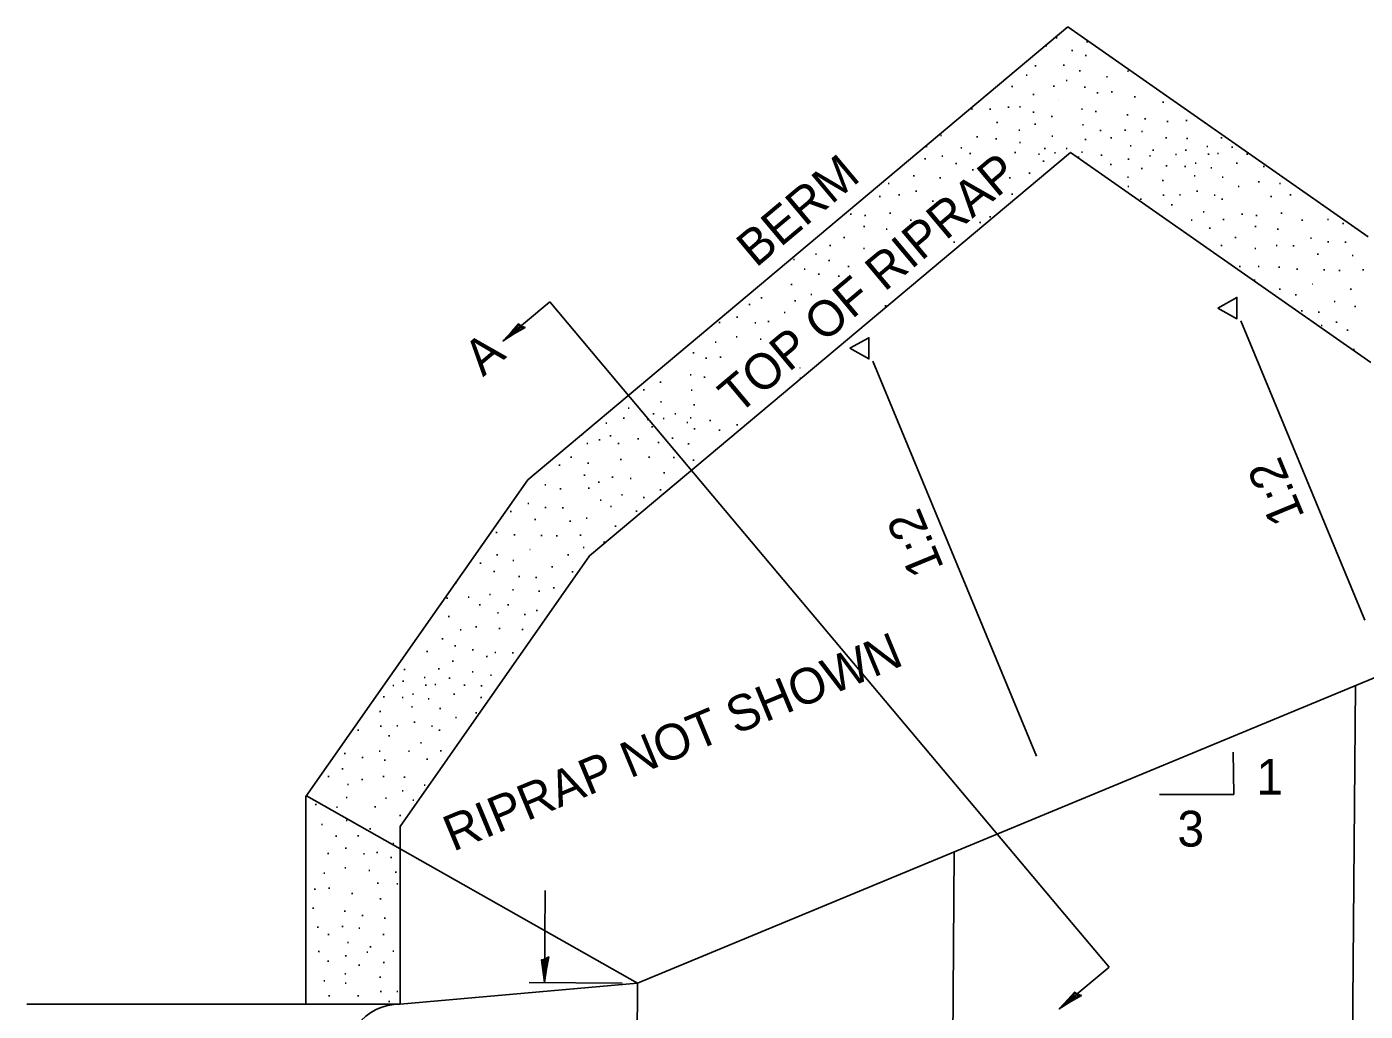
# Model space of a CAD drawing. Extents: x 99735 to 110633, y 79090 to 87272.
# Drawn here: x 106305.9 to 106567.6, y 84685.3 to 84877.8 of the extents above; entities that cross this region are included whole.
import ezdxf

# ---------------------------------------------------------------- set-up
doc = ezdxf.new("R2010")
doc.units = 0
doc.layers.add('Sheets_General Details', color=7, linetype='Continuous')

msp = doc.modelspace()

# ---------------------------------------------------------------- linework, layer by layer
at = {"layer": 'Sheets_General Details'}
for p, q in [((106509.47, 84877.79), (106403.86, 84789.17)), ((106568.18, 84836.68), (106509.47, 84877.79)), ((106505.1, 84874.09), (106505.34, 84874.09)), ((106507.18, 84875.61), (106507.42, 84875.61)), ((106513.14, 84874.87), (106513.38, 84874.87)), ((106510.2, 84873.13), (106510.44, 84873.13)), ((106512.88, 84872.15), (106513.12, 84872.15)), ((106503.04, 84870.13), (106503.28, 84870.13)), ((106508.56, 84870.29), (106508.8, 84870.29)), ((106511.68, 84869.17), (106511.92, 84869.17)), ((106521.12, 84869.09), (106521.36, 84869.09)), ((106498.48, 84866.11), (106498.72, 84866.11)), ((106501.3, 84868.31), (106501.54, 84868.31)), ((106506.64, 84866.15), (106506.88, 84866.15)), ((106509.12, 84867.27), (106509.36, 84867.27)), ((106517.02, 84868.03), (106517.26, 84868.03)), ((106502.64, 84864.55), (106502.88, 84864.55)), ((106512.68, 84865.97), (106512.92, 84865.97)), ((106515.16, 84864.89), (106515.4, 84864.89)), ((106517.94, 84865.09), (106518.18, 84865.09)), ((106522.44, 84864.09), (106522.68, 84864.09)), ((106490.62, 84861.67), (106490.86, 84861.67)), ((106494.16, 84861.67), (106494.4, 84861.67)), ((106497.76, 84862.05), (106498, 84862.05)), ((106500, 84862.15), (106500.24, 84862.15)), ((106502.66, 84861.11), (106502.9, 84861.11)), ((106512.12, 84861.67), (106512.36, 84861.67)), ((106514.84, 84861.21), (106515.08, 84861.21)), ((106528, 84863.05), (106528.24, 84863.05)), ((106495.52, 84859.05), (106495.76, 84859.05)), ((106502.98, 84858.73), (106503.22, 84858.73)), ((106506.24, 84860.23), (106506.48, 84860.23)), ((106512.32, 84858.63), (106512.56, 84858.63)), ((106521.02, 84860.59), (106521.26, 84860.59)), ((106524.48, 84859.77), (106524.72, 84859.77)), ((106528.86, 84859.25), (106529.1, 84859.25)), ((106532.56, 84859.43), (106532.8, 84859.43)), ((106484.56, 84856.51), (106484.8, 84856.51)), ((106491.62, 84856.25), (106491.86, 84856.25)), ((106495.34, 84855.89), (106495.58, 84855.89)), ((106499.88, 84857.57), (106500.12, 84857.57)), ((106506.32, 84856.37), (106506.56, 84856.37)), ((106512.8, 84855.75), (106513.04, 84855.75)), ((106515.76, 84857.51), (106516, 84857.51)), ((106517.84, 84856.05), (106518.08, 84856.05)), ((106520.56, 84857.59), (106520.8, 84857.59)), ((106523.86, 84857.31), (106524.1, 84857.31)), ((106528.6, 84856.05), (106528.84, 84856.05)), ((106532.68, 84855.95), (106532.92, 84855.95)), ((106539.42, 84856.05), (106539.66, 84856.05)), ((106415.95, 84774.3), (106510.02, 84853.23)), ((106481.72, 84854.39), (106481.96, 84854.39)), ((106488.54, 84854.09), (106488.78, 84854.09)), ((106490.24, 84853.01), (106490.48, 84853.01)), ((106499.06, 84853.19), (106499.3, 84853.19)), ((106500, 84855.13), (106500.24, 84855.13)), ((106503.72, 84852.89), (106503.96, 84852.89)), ((106504.84, 84854.01), (106505.08, 84854.01)), ((106506.84, 84853.13), (106507.08, 84853.13)), ((106509.12, 84854.01), (106509.36, 84854.01)), ((106510.02, 84853.23), (106568.72, 84812.12)), ((106512.12, 84853.27), (106512.36, 84853.27)), ((106521.64, 84854.51), (106521.88, 84854.51)), ((106526.04, 84853.65), (106526.28, 84853.65)), ((106532.44, 84853.65), (106532.68, 84853.65)), ((106536.64, 84854.39), (106536.88, 84854.39)), ((106536.86, 84852.89), (106537.1, 84852.89)), ((106538.72, 84853.01), (106538.96, 84853.01)), ((106541.48, 84854.25), (106541.72, 84854.25)), ((106544.44, 84852.89), (106544.68, 84852.89)), ((106481.48, 84851.99), (106481.72, 84851.99)), ((106484.82, 84852.51), (106485.06, 84852.51)), ((106487.5, 84851.03), (106487.74, 84851.03)), ((106495.64, 84852.21), (106495.88, 84852.21)), ((106504.6, 84851.51), (106504.84, 84851.51)), ((106511.48, 84852.31), (106511.72, 84852.31)), ((106515.92, 84852.71), (106516.16, 84852.71)), ((106517.78, 84850.85), (106518.02, 84850.85)), ((106521.22, 84851.89), (106521.46, 84851.89)), ((106525.42, 84852.57), (106525.66, 84852.57)), ((106528.64, 84850.59), (106528.88, 84850.59)), ((106530.5, 84852.81), (106530.74, 84852.81)), ((106532.32, 84850.49), (106532.56, 84850.49)), ((106534.36, 84851.13), (106534.6, 84851.13)), ((106542.38, 84851.15), (106542.62, 84851.15)), ((106547.68, 84850.47), (106547.92, 84850.47)), ((106479.24, 84848.63), (106479.48, 84848.63)), ((106484.4, 84848.27), (106484.64, 84848.27)), ((106490.8, 84849.83), (106491.04, 84849.83)), ((106496.46, 84849.71), (106496.7, 84849.71)), ((106498.02, 84848.23), (106498.26, 84848.23)), ((106501.86, 84849.15), (106502.1, 84849.15)), ((106521.12, 84848.35), (106521.36, 84848.35)), ((106523.84, 84850.07), (106524.08, 84850.07)), ((106527.92, 84847.71), (106528.16, 84847.71)), ((106534.16, 84848.63), (106534.4, 84848.63)), ((106537.42, 84850.23), (106537.66, 84850.23)), ((106539.64, 84848.35), (106539.88, 84848.35)), ((106474.32, 84847.17), (106474.56, 84847.17)), ((106479.7, 84845.65), (106479.94, 84845.65)), ((106498.48, 84845.07), (106498.72, 84845.07)), ((106521.18, 84846.53), (106521.42, 84846.53)), ((106534.64, 84845.65), (106534.88, 84845.65)), ((106542.76, 84846.53), (106543, 84846.53)), ((106546.7, 84847.45), (106546.94, 84847.45)), ((106550.84, 84847.17), (106551.08, 84847.17)), ((106472.58, 84844.63), (106472.82, 84844.63)), ((106476.36, 84844.93), (106476.6, 84844.93)), ((106482.96, 84843.69), (106483.2, 84843.69)), ((106523.64, 84844.07), (106523.88, 84844.07)), ((106528.04, 84844.87), (106528.28, 84844.87)), ((106529.68, 84842.95), (106529.92, 84842.95)), ((106531.28, 84844.93), (106531.52, 84844.93)), ((106538.06, 84844.85), (106538.3, 84844.85)), ((106539.54, 84844.05), (106539.78, 84844.05)), ((106549.1, 84844.63), (106549.34, 84844.63)), ((106552.88, 84844.93), (106553.12, 84844.93)), ((106466.92, 84841.13), (106467.16, 84841.13)), ((106469.72, 84840.89), (106469.96, 84840.89)), ((106474.62, 84841.35), (106474.86, 84841.35)), ((106478.64, 84839.97), (106478.88, 84839.97)), ((106494.16, 84840.63), (106494.4, 84840.63)), ((106533.56, 84839.97), (106533.8, 84839.97)), ((106535.92, 84841.63), (106536.16, 84841.63)), ((106539.78, 84840.07), (106540.02, 84840.07)), ((106543.44, 84841.13), (106543.68, 84841.13)), ((106546.24, 84840.89), (106546.48, 84840.89)), ((106551.14, 84841.35), (106551.38, 84841.35)), ((106555.16, 84839.97), (106555.4, 84839.97)), ((106560.22, 84840.11), (106560.46, 84840.11)), ((106469.54, 84838.73), (106469.78, 84838.73)), ((106473.92, 84838.21), (106474.16, 84838.21)), ((106492.2, 84839.51), (106492.44, 84839.51)), ((106537.12, 84838.41), (106537.36, 84838.41)), ((106546.06, 84838.73), (106546.3, 84838.73)), ((106550.44, 84838.21), (106550.68, 84838.21)), ((106563.2, 84839.35), (106563.44, 84839.35)), ((106462.9, 84835.01), (106463.14, 84835.01)), ((106465.64, 84836.55), (106465.88, 84836.55)), ((106487.12, 84835.67), (106487.36, 84835.67)), ((106539.42, 84835.01), (106539.66, 84835.01)), ((106542.16, 84836.55), (106542.4, 84836.55)), ((106550.2, 84835.01), (106550.44, 84835.01)), ((106553.48, 84834.95), (106553.72, 84834.95)), ((106556.9, 84836.47), (106557.14, 84836.47)), ((106560.28, 84835.71), (106560.52, 84835.71)), ((106563.64, 84835.67), (106563.88, 84835.67)), ((106455.8, 84832.25), (106456.04, 84832.25)), ((106460.12, 84833.35), (106460.36, 84833.35)), ((106462.7, 84832.07), (106462.94, 84832.07)), ((106469.5, 84834.45), (106469.74, 84834.45)), ((106546.02, 84834.45), (106546.26, 84834.45)), ((106558.24, 84833.35), (106558.48, 84833.35)), ((106565.06, 84833.05), (106565.3, 84833.05)), ((106457.9, 84830.37), (106458.14, 84830.37)), ((106460.68, 84829.43), (106460.92, 84829.43)), ((106466.46, 84830.89), (106466.7, 84830.89)), ((106542.98, 84830.89), (106543.22, 84830.89)), ((106546.68, 84830.89), (106546.92, 84830.89)), ((106550.66, 84830.79), (106550.9, 84830.79)), ((106554.2, 84830.39), (106554.44, 84830.39)), ((106559.48, 84830.23), (106559.72, 84830.23)), ((106562.46, 84830.15), (106562.7, 84830.15)), ((106567.12, 84830.27), (106567.36, 84830.27)), ((106455.32, 84827.41), (106455.56, 84827.41)), ((106464.56, 84829.03), (106464.8, 84829.03)), ((106545.86, 84828.21), (106546.1, 84828.21)), ((106449.46, 84824.79), (106449.7, 84824.79)), ((106456.04, 84824.17), (106456.28, 84824.17)), ((106459.2, 84825.43), (106459.44, 84825.43)), ((106550.8, 84826.47), (106551.04, 84826.47)), ((106553.96, 84825.35), (106554.2, 84825.35)), ((106564.68, 84826.47), (106564.92, 84826.47)), ((106399.03, 84816.35), (106408.18, 84824.03)), ((106408.18, 84824.03), (106416.34, 84814.3)), ((106447.12, 84823.45), (106447.36, 84823.45)), ((106453.98, 84821.93), (106454.22, 84821.93)), ((106473.7, 84823.19), (106473.94, 84823.19)), ((106555.12, 84822.21), (106555.36, 84822.21)), ((106558.44, 84822.01), (106558.68, 84822.01)), ((106561.54, 84824.07), (106561.78, 84824.07)), ((106565.52, 84823.11), (106565.76, 84823.11)), ((106441.26, 84819.97), (106441.5, 84819.97)), ((106444.7, 84821.01), (106444.94, 84821.01)), ((106448.24, 84819.91), (106448.48, 84819.91)), ((106450.84, 84820.13), (106451.08, 84820.13)), ((106567.54, 84761.74), (106543.28, 84820.27)), ((106559, 84819.35), (106559.24, 84819.35)), ((106561.88, 84820.01), (106562.12, 84820.01)), ((106444.6, 84817.17), (106444.84, 84817.17)), ((106449.3, 84816.67), (106449.54, 84816.67)), ((106564.06, 84818.47), (106564.3, 84818.47)), ((106416.34, 84814.3), (106510.18, 84702.64)), ((106436.16, 84814.05), (106436.4, 84814.05)), ((106440.5, 84816.11), (106440.74, 84816.11)), ((106565.26, 84814.65), (106565.5, 84814.65)), ((106425.33, 84690.75), (106718.27, 84812.16)), ((106438.64, 84812.97), (106438.88, 84812.97)), ((106441.42, 84813.17), (106441.66, 84813.17)), ((106457.09, 84811.07), (106457.12, 84811.07)), ((106503.35, 84735.14), (106471.33, 84812.41)), ((106435.6, 84809.75), (106435.84, 84809.75)), ((106438.32, 84809.29), (106438.56, 84809.29)), ((106457.04, 84809.09), (106457.28, 84809.09)), ((106426.46, 84806.81), (106426.7, 84806.81)), ((106429.72, 84808.31), (106429.96, 84808.31)), ((106435.8, 84806.71), (106436.04, 84806.71)), ((106423.48, 84803.21), (106423.72, 84803.21)), ((106429.8, 84804.45), (106430.04, 84804.45)), ((106436.28, 84803.83), (106436.52, 84803.83)), ((106422.54, 84801.27), (106422.78, 84801.27)), ((106427.2, 84800.97), (106427.44, 84800.97)), ((106428.32, 84802.09), (106428.56, 84802.09)), ((106430.32, 84801.21), (106430.56, 84801.21)), ((106432.6, 84802.09), (106432.84, 84802.09)), ((106435.6, 84801.35), (106435.84, 84801.35)), ((106439.4, 84800.79), (106439.64, 84800.79)), ((106419.12, 84800.29), (106419.36, 84800.29)), ((106428.08, 84799.59), (106428.32, 84799.59)), ((106434.96, 84800.39), (106435.2, 84800.39)), ((106436.36, 84799.19), (106436.6, 84799.19)), ((106441.26, 84798.93), (106441.5, 84798.93)), ((106444.7, 84799.97), (106444.94, 84799.97)), ((106414.28, 84797.91), (106414.52, 84797.91)), ((106415.4, 84796.31), (106415.64, 84796.31)), ((106417.76, 84796.99), (106418, 84796.99)), ((106419.94, 84797.79), (106420.18, 84797.79)), ((106421.5, 84796.31), (106421.74, 84796.31)), ((106425.34, 84797.23), (106425.58, 84797.23)), ((106429.32, 84796.49), (106429.56, 84796.49)), ((106432.04, 84797.33), (106432.28, 84797.33)), ((106435.16, 84796.21), (106435.4, 84796.21)), ((106412.22, 84793.61), (106412.46, 84793.61)), ((106421.96, 84793.15), (106422.2, 84793.15)), ((106427.48, 84793.61), (106427.72, 84793.61)), ((106432.3, 84793.57), (106432.54, 84793.57)), ((106436.16, 84793.01), (106436.4, 84793.01)), ((106409.94, 84792.07), (106410.18, 84792.07)), ((106414.84, 84790.09), (106415.08, 84790.09)), ((106415.56, 84792.47), (106415.8, 84792.47)), ((106430.44, 84790.59), (106430.68, 84790.59)), ((106403.86, 84789.17), (106360.5, 84727.24)), ((106407.18, 84788.19), (106407.42, 84788.19)), ((106415.68, 84787.59), (106415.92, 84787.59)), ((106417.64, 84788.71), (106417.88, 84788.71)), ((106420.3, 84789.71), (106420.54, 84789.71)), ((106423.88, 84789.43), (106424.12, 84789.43)), ((106410.16, 84787.43), (106410.4, 84787.43)), ((106418, 84785.19), (106418.24, 84785.19)), ((106422.18, 84786.29), (106422.42, 84786.29)), ((106426.46, 84785.77), (106426.7, 84785.77)), ((106429.72, 84787.27), (106429.96, 84787.27)), ((106400.44, 84783.03), (106400.68, 84783.03)), ((106403.86, 84784.55), (106404.1, 84784.55)), ((106407.24, 84783.79), (106407.48, 84783.79)), ((106410.6, 84783.75), (106410.84, 84783.75)), ((106420.02, 84783.97), (106420.26, 84783.97)), ((106425, 84783.09), (106425.24, 84783.09)), ((106405.2, 84781.43), (106405.44, 84781.43)), ((106412.02, 84781.13), (106412.26, 84781.13)), ((106415.26, 84781.69), (106415.5, 84781.69)), ((106420.9, 84780.13), (106421.14, 84780.13)), ((106397.62, 84778.87), (106397.86, 84778.87)), ((106401.16, 84778.47), (106401.4, 84778.47)), ((106406.44, 84778.31), (106406.68, 84778.31)), ((106409.42, 84778.23), (106409.66, 84778.23)), ((106414.08, 84778.35), (106414.32, 84778.35)), ((106418.68, 84777.01), (106418.92, 84777.01)), ((106397.76, 84774.55), (106398, 84774.55)), ((106411.64, 84774.55), (106411.88, 84774.55)), ((106414.68, 84775.97), (106414.92, 84775.97)), ((106378.93, 84721.43), (106415.95, 84774.3)), ((106394.52, 84772.87), (106394.76, 84772.87)), ((106400.92, 84773.43), (106401.16, 84773.43)), ((106408.5, 84772.15), (106408.74, 84772.15)), ((106397.18, 84771.27), (106397.42, 84771.27)), ((106402.08, 84770.29), (106402.32, 84770.29)), ((106405.4, 84770.09), (106405.64, 84770.09)), ((106412.48, 84771.19), (106412.72, 84771.19)), ((106396.36, 84766.79), (106396.6, 84766.79)), ((106400.86, 84767.69), (106401.1, 84767.69)), ((106405.96, 84767.43), (106406.2, 84767.43)), ((106408.84, 84768.09), (106409.08, 84768.09)), ((106387.98, 84766.03), (106388.22, 84766.03)), ((106392.2, 84766.25), (106392.44, 84766.25)), ((106394.36, 84764.75), (106394.6, 84764.75)), ((106399.92, 84764.73), (106400.16, 84764.73)), ((106388.32, 84762.45), (106388.56, 84762.45)), ((106397.94, 84763.17), (106398.18, 84763.17)), ((106403.18, 84762.85), (106403.42, 84762.85)), ((106405.52, 84763.61), (106405.76, 84763.61)), ((106390.64, 84759.89), (106390.88, 84759.89)), ((106393.64, 84760.47), (106393.88, 84760.47)), ((106398.24, 84760.15), (106398.48, 84760.15)), ((106402.72, 84759.93), (106402.96, 84759.93)), ((106387.06, 84758.07), (106387.3, 84758.07)), ((106389.56, 84756.75), (106389.8, 84756.75)), ((106384.08, 84755.61), (106384.32, 84755.61)), ((106389.12, 84753.75), (106389.36, 84753.75)), ((106393.02, 84755.93), (106393.26, 84755.93)), ((106395.76, 84754.65), (106396, 84754.65)), ((106397.4, 84755.41), (106397.64, 84755.41)), ((106400.84, 84755.35), (106401.08, 84755.35)), ((106379.64, 84752.11), (106379.88, 84752.11)), ((106386.38, 84752.21), (106386.62, 84752.21)), ((106392.98, 84751.65), (106393.22, 84751.65)), ((106396.56, 84750.99), (106396.8, 84750.99)), ((106377.46, 84748.97), (106377.7, 84748.97)), ((106379.4, 84749.81), (106379.64, 84749.81)), ((106383.6, 84750.55), (106383.84, 84750.55)), ((106383.82, 84749.05), (106384.06, 84749.05)), ((106385.68, 84749.17), (106385.92, 84749.17)), ((106388.44, 84750.41), (106388.68, 84750.41)), ((106391.4, 84749.05), (106391.64, 84749.05)), ((106394.7, 84748.93), (106394.94, 84748.93)), ((106564.47, 84596.93), (106565.75, 84748.94)), ((106375.6, 84746.75), (106375.84, 84746.75)), ((106379.28, 84746.65), (106379.52, 84746.65)), ((106381.32, 84747.29), (106381.56, 84747.29)), ((106384.38, 84746.39), (106384.62, 84746.39)), ((106389.34, 84747.31), (106389.58, 84747.31)), ((106394.64, 84746.63), (106394.88, 84746.63)), ((106374.88, 84743.87), (106375.12, 84743.87)), ((106381.12, 84744.79), (106381.36, 84744.79)), ((106386.6, 84744.51), (106386.84, 84744.51)), ((106393.66, 84743.61), (106393.9, 84743.61)), ((106375, 84741.03), (106375.24, 84741.03)), ((106378.24, 84741.09), (106378.48, 84741.09)), ((106381.6, 84741.81), (106381.84, 84741.81)), ((106385.02, 84741.01), (106385.26, 84741.01)), ((106389.72, 84742.69), (106389.96, 84742.69)), ((106370.6, 84740.23), (106370.84, 84740.23)), ((106376.64, 84739.11), (106376.88, 84739.11)), ((106382.88, 84737.79), (106383.12, 84737.79)), ((106386.5, 84740.21), (106386.74, 84740.21)), ((106367.98, 84735.71), (106368.22, 84735.71)), ((106374.8, 84736.11), (106375.04, 84736.11)), ((106380.52, 84736.13), (106380.76, 84736.13)), ((106386.74, 84736.23), (106386.98, 84736.23)), ((106541.96, 84727.64), (106541.79, 84735.95)), ((106367.52, 84732.71), (106367.76, 84732.71)), ((106371.44, 84734.89), (106371.68, 84734.89)), ((106375.82, 84734.37), (106376.06, 84734.37)), ((106384.08, 84734.57), (106384.32, 84734.57)), ((106364.8, 84731.17), (106365.04, 84731.17)), ((106371.38, 84730.61), (106371.62, 84730.61)), ((106375.56, 84731.17), (106375.8, 84731.17)), ((106379.64, 84731.07), (106379.88, 84731.07)), ((106360.58, 84727.39), (106425.33, 84690.75)), ((106368.6, 84729.63), (106368.84, 84729.63)), ((106379.28, 84728.41), (106379.52, 84728.41)), ((106383.6, 84729.51), (106383.84, 84729.51)), ((106527.4, 84727.64), (106541.96, 84727.64)), ((106360.5, 84686.69), (106360.5, 84727.24)), ((106360.5, 84727.24), (106360.5, 84686.69)), ((106362.32, 84725.73), (106362.56, 84725.73)), ((106366.44, 84725.19), (106366.68, 84725.19)), ((106368.34, 84727.05), (106368.58, 84727.05)), ((106373.92, 84725.25), (106374.16, 84725.25)), ((106376.02, 84726.95), (106376.26, 84726.95)), ((106381.38, 84726.53), (106381.62, 84726.53)), ((106368.34, 84722.55), (106368.58, 84722.55)), ((106378.8, 84723.57), (106379.04, 84723.57)), ((106363.52, 84721.79), (106363.76, 84721.79)), ((106366.3, 84719.51), (106366.54, 84719.51)), ((106370.6, 84719.61), (106370.84, 84719.61)), ((106372.94, 84720.95), (106373.18, 84720.95)), ((106378.93, 84686.69), (106378.93, 84721.43)), ((106368.18, 84717.17), (106368.42, 84717.17)), ((106377.46, 84718.09), (106377.7, 84718.09)), ((106364.74, 84716.13), (106364.98, 84716.13)), ((106371.72, 84716.07), (106371.96, 84716.07)), ((106374.32, 84716.29), (106374.56, 84716.29)), ((106377.04, 84715.35), (106377.28, 84715.35)), ((106486.54, 84629.2), (106487.27, 84716.42)), ((106363.98, 84712.27), (106364.22, 84712.27)), ((106368.08, 84713.33), (106368.32, 84713.33)), ((106372.78, 84712.83), (106373.02, 84712.83)), ((106377.94, 84712.49), (106378.18, 84712.49)), ((106362.12, 84709.13), (106362.36, 84709.13)), ((106364.9, 84709.33), (106365.14, 84709.33)), ((106374.44, 84710.31), (106374.68, 84710.31)), ((106378.24, 84710.21), (106378.48, 84710.21)), ((106369.4, 84708.33), (106369.64, 84708.33)), ((106374.96, 84707.29), (106375.2, 84707.29)), ((106407.14, 84690.9), (106407.29, 84708.9)), ((106361.8, 84705.45), (106362.04, 84705.45)), ((106367.98, 84704.83), (106368.22, 84704.83)), ((106371.44, 84704.01), (106371.68, 84704.01)), ((106362.72, 84701.75), (106362.96, 84701.75)), ((106367.52, 84701.83), (106367.76, 84701.83)), ((106370.82, 84701.55), (106371.06, 84701.55)), ((106375.82, 84703.49), (106376.06, 84703.49)), ((106510.18, 84702.64), (106517.53, 84693.88)), ((106364.8, 84700.29), (106365.04, 84700.29)), ((106368.6, 84698.75), (106368.84, 84698.75)), ((106375.56, 84700.29), (106375.8, 84700.29)), ((106362.88, 84696.95), (106363.12, 84696.95)), ((106368.18, 84696.13), (106368.42, 84696.13)), ((106372.38, 84696.81), (106372.62, 84696.81)), ((106373, 84697.89), (106373.24, 84697.89)), ((106377.46, 84697.05), (106377.7, 84697.05)), ((106364.74, 84695.09), (106364.98, 84695.09)), ((106370.8, 84694.31), (106371.04, 84694.31)), ((106375.6, 84694.83), (106375.84, 84694.83)), ((106517.53, 84693.88), (106507.79, 84685.72)), ((106363.98, 84691.23), (106364.22, 84691.23)), ((106368.08, 84692.59), (106368.32, 84692.59)), ((106368.14, 84690.77), (106368.38, 84690.77)), ((106374.88, 84691.95), (106375.12, 84691.95)), ((106378.93, 84686.69), (106425.33, 84690.75)), ((106422.33, 84690.78), (106404.14, 84690.93)), ((106425.03, 84654.68), (106425.33, 84690.75)), ((106364.9, 84688.29), (106365.14, 84688.29)), ((106370.6, 84688.31), (106370.84, 84688.31)), ((106375, 84689.11), (106375.24, 84689.11)), ((106378.24, 84689.17), (106378.48, 84689.17)), ((106305.91, 84686.69), (106378.93, 84686.69)), ((106376.64, 84687.19), (106376.88, 84687.19))]:
    msp.add_line(p, q, dxfattribs=at)
for points in [[(106517.78, 84871.89), (106517.9, 84871.89)], [(106507.64, 84863.45), (106507.68, 84863.45)], [(106513.04, 84851.11), (106513.12, 84851.11)], [(106557.3, 84827.47), (106557.38, 84827.47)], [(106402.59, 84819.26), (106402.03, 84819.68), (106400.74, 84818.21), (106399.03, 84816.35), (106401.3, 84817.79), (106403.36, 84818.98), (106402.59, 84819.26), (106402.14, 84819.47), (106400.32, 84817.43), (106402.92, 84818.94), (106402.21, 84819.1), (106401.31, 84818.24), (106402.34, 84818.87)], [(106431.12, 84811.53), (106431.16, 84811.53)], [(106423.5, 84805.65), (106423.6, 84805.65)], [(106440.5, 84795.07), (106440.71, 84795.07)], [(106404.26, 84775.55), (106404.34, 84775.55)], [(106389.8, 84769.09), (106390.02, 84769.09)], [(106407.24, 84695.49), (106406.56, 84695.35), (106406.84, 84693.4), (106407.14, 84690.9), (106407.53, 84693.57), (106407.96, 84695.9), (106407.24, 84695.49), (106406.79, 84695.29), (106407.16, 84692.58), (106407.7, 84695.54), (106407.11, 84695.1), (106407.18, 84693.86), (106407.37, 84695.06)], [(106511.35, 84688.62), (106510.8, 84689.04), (106509.5, 84687.57), (106507.79, 84685.72), (106510.07, 84687.15), (106512.12, 84688.34), (106511.35, 84688.62), (106510.91, 84688.83), (106509.08, 84686.79), (106511.68, 84688.3), (106510.97, 84688.46), (106510.07, 84687.6), (106511.1, 84688.23)]]:
    msp.add_lwpolyline(points, dxfattribs=at)
for points in [[(106538.78, 84822.77), (106542.53, 84820.69), (106542.53, 84824.85)], [(106466.83, 84814.91), (106470.57, 84812.83), (106470.57, 84816.99)]]:
    msp.add_lwpolyline(points, close=True, dxfattribs=at)
msp.add_ellipse((106378.93, 84672.7), major_axis=(0, -13.99), ratio=0.86011, start_param=3.141593, end_param=6.283185, dxfattribs=at)

# ---------------------------------------------------------------- texts
for s, rotation, p in [('TOP OF RIPRAP', 40.0006, (106444.96, 84801.78)), ('BERM', 39.9996, (106448.5, 84830.55)), ('A', 40.0034, (106395.12, 84809.23)), ('1:2', 112.5102, (106555.87, 84782.06)), ('1:2', 112.5105, (106485.33, 84772.02)), ('RIPRAP NOT SHOWN', 22.5113, (106389.27, 84716.44))]:
    msp.add_text(s, height=7, rotation=rotation, dxfattribs=at).set_placement(p)
for s, p in [('1', (106546.36, 84727.62)), ('3', (106530.91, 84717.48))]:
    msp.add_text(s, height=7, dxfattribs=at).set_placement(p)

doc.saveas('drawing.dxf')
